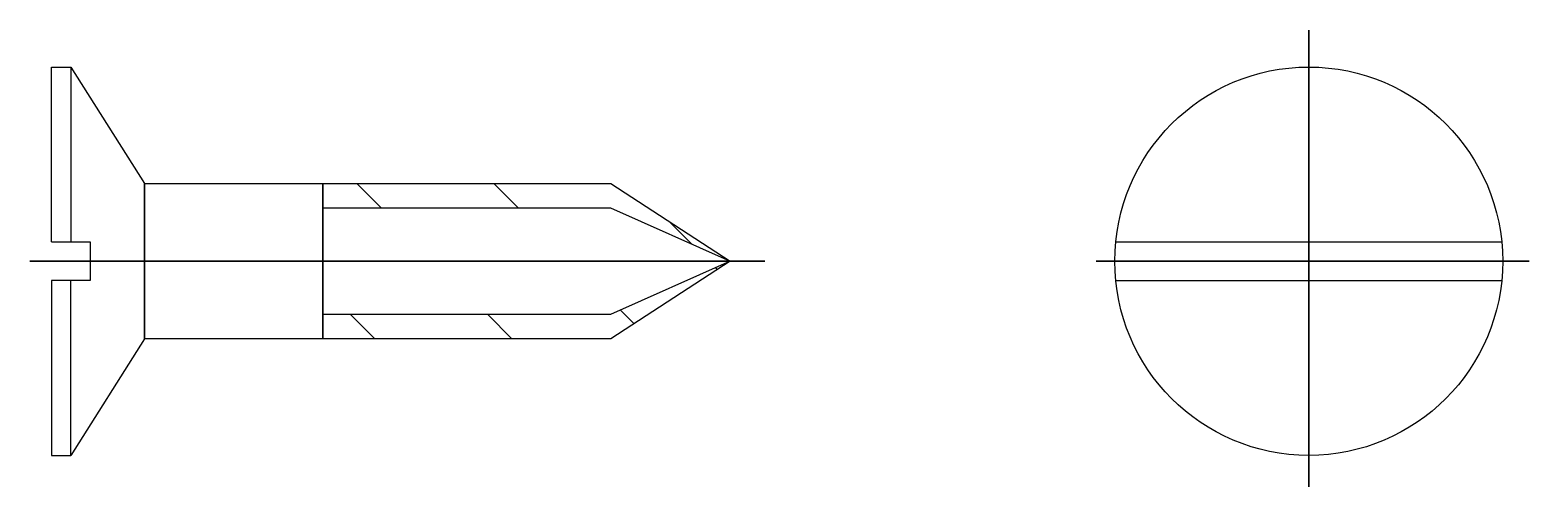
# Model space of a CAD drawing. Header units: millimetres. Extents: x 463 to 478.4, y 620.9 to 625.6.
import ezdxf

# ---------------------------------------------------------------- set-up
doc = ezdxf.new("R2010")
doc.units = ezdxf.units.MM
doc.linetypes.add('CENTER', pattern=[50.8, 31.75, -6.35, 6.35, -6.35])
doc.layers.add('Оси', color=1, linetype='CENTER', lineweight=30)
doc.layers.add('Шуруп_невидимый', color=7, linetype='Continuous')

# ---------------------------------------------------------------- blocks, each defined once
blk = doc.blocks.new('Шуруп')
h = blk.add_hatch()
h.set_pattern_fill('_USER', color=256, angle=135, pattern_type=0)
h.set_pattern_definition([(135, (0, 0), (-0.707107, -0.707107), [])])
h.paths.add_polyline_path([(58.28, 24.8), (55.312, 24.8), (55.312, 24.55), (58.277, 24.55), (59.512, 24)])
h.paths.add_polyline_path([(59.512, 24), (58.277, 23.45), (55.312, 23.45), (55.312, 23.2), (58.28, 23.2)])
for p, q in [((52.512, 24.2), (52.512, 26)), ((52.512, 26), (52.712, 26)), ((52.712, 26), (52.712, 24.2)), ((63.487, 24.2), (67.467, 24.2)), ((52.512, 23.8), (52.512, 22)), ((52.712, 22), (52.712, 23.8)), ((63.487, 23.8), (67.467, 23.8)), ((52.512, 22), (52.712, 22))]:
    blk.add_line(p, q)
for points in [[(52.712, 26), (53.472, 24.8), (53.472, 23.2), (52.712, 22)], [(52.512, 24.2), (52.912, 24.2), (52.912, 23.8), (52.512, 23.8)]]:
    blk.add_lwpolyline(points)
for points in [[(53.472, 24.8), (55.312, 24.8), (55.312, 23.2), (53.472, 23.2)], [(58.277, 23.45), (55.312, 23.45), (55.312, 24.55), (58.277, 24.55), (59.512, 24)]]:
    blk.add_lwpolyline(points, close=True)
blk.add_circle((65.477, 24), 2)
at = {"layer": 'Шуруп_невидимый'}
blk.add_lwpolyline([(58.28, 23.2), (55.312, 23.2), (55.312, 24.8), (58.28, 24.8), (59.512, 24)], close=True, dxfattribs=at)

msp = doc.modelspace()

# ---------------------------------------------------------------- linework, layer by layer
at = {"layer": 'Оси'}
for p, q in [((476.164, 620.887), (476.164, 625.593)), ((462.978, 623.212), (470.557, 623.212)), ((473.972, 623.212), (478.436, 623.212))]:
    msp.add_line(p, q, dxfattribs=at)

# ---------------------------------------------------------------- block references
msp.add_blockref('Шуруп', (410.687, 599.212))

doc.saveas('drawing.dxf')
